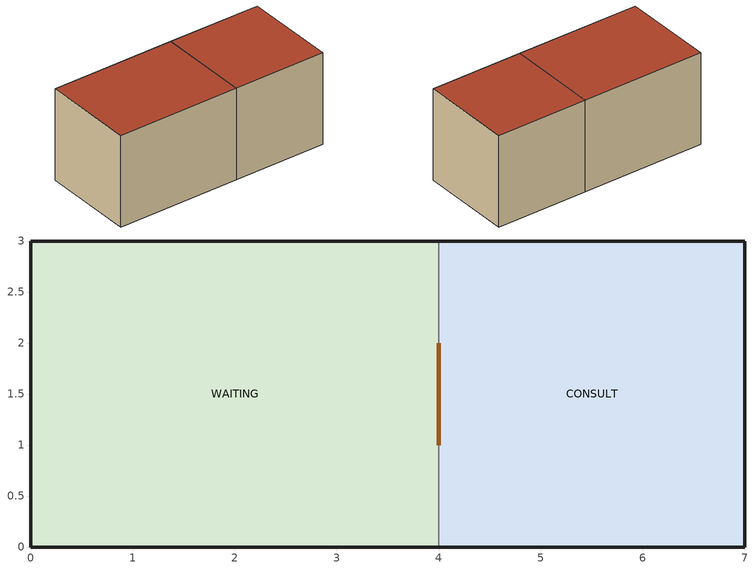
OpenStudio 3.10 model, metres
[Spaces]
WAITING
 floor ground (EW2A02 Clinic Floor Construction): 0,0 0,3 4,3 4,0 z0
 wall outside (EW2A02 Clinic Wall Construction): 4,3 0,3 0,0 4,0 z0:3
 wall to CONSULT (EW2A02 Clinic Wall Construction): 4,0 4,3 z0:3
 door inside (EW2A02 Clinic Wall Construction): 4,1 4,2 z0:2.1
 roof outside (EW2A02 Clinic Roof Construction): 4,0 4,3 0,3 0,0 z3
CONSULT
 floor ground (EW2A02 Clinic Floor Construction): 4,0 4,3 7,3 7,0 z0
 wall outside (EW2A02 Clinic Wall Construction): 4,0 7,0 7,3 4,3 z0:3
 roof outside (EW2A02 Clinic Roof Construction): 7,0 7,3 4,3 4,0 z3
[Building]
multi-cli-2-archicad-openstudio-task-02-windows
[Material]
Name | Roughness | Thickness {m} | Conductivity {W/m-K} | Density {kg/m3} | Specific Heat {J/kg-K}
EW2A02 Wall Insulation | MediumSmooth | 0.2 | 0.08 | 160 | 900
EW2A02 Floor Slab | MediumRough | 0.18 | 1.4 | 2200 | 900
EW2A02 Roof Insulation | MediumSmooth | 0.24 | 0.055 | 120 | 1000
[Construction]
EW2A02 Clinic Wall Construction: EW2A02 Wall Insulation
EW2A02 Clinic Floor Construction: EW2A02 Floor Slab
EW2A02 Clinic Roof Construction: EW2A02 Roof Insulation
[Space]
Name | Default Schedule Set | Thermal Zone | Design Specification Outdoor Air Object
WAITING | Public Waiting Schedule Set | WAITING-ZN | WAITING Outdoor Air
CONSULT | Private Consult Schedule Set | CONSULT-ZN | CONSULT Outdoor Air
[ThermalZone] Use Ideal Air Loads=No
Name | Thermostat
WAITING-ZN | WAITING Thermostat
CONSULT-ZN | CONSULT Thermostat
[Sizing:Zone] Zone Cooling Design Supply Air Temperature Input Method=SupplyAirTemperature; Zone Cooling Design Supply Air Temperature {C}=14; Zone Cooling Design Supply Air Temperature Difference {deltaC}=11.11; Zone Heating Design Supply Air Temperature Input Method=SupplyAirTemperature; Zone Heating Design Supply Air Temperature {C}=40; Zone Heating Design Supply Air Temperature Difference {deltaC}=11.11; Zone Cooling Design Supply Air Humidity Ratio {kg-H2O/kg-air}=0.0085; Zone Heating Design Supply Air Humidity Ratio {kg-H2O/kg-air}=0.008; Cooling Design Air Flow Method=DesignDay; Heating Design Air Flow Method=DesignDay; Account for Dedicated Outdoor Air System=No; Dedicated Outdoor Air System Control Strategy=NeutralSupplyAir; Dedicated Outdoor Air Low Setpoint Temperature for Design {C}=autosize; Dedicated Outdoor Air High Setpoint Temperature for Design {C}=autosize; Zone Load Sizing Method=Sensible Load Only No Latent Load; Zone Latent Cooling Design Supply Air Humidity Ratio Input Method=HumidityRatioDifference; Zone Cooling Design Supply Air Humidity Ratio Difference {kgWater/kgDryAir}=0.005; Zone Latent Heating Design Supply Air Humidity Ratio Input Method=HumidityRatioDifference; Zone Humidification Design Supply Air Humidity Ratio Difference {kgWater/kgDryAir}=0.005; Sizing Option=Coincident
WAITING-ZN; CONSULT-ZN
[Zone equipment]
WAITING-ZN: WAITING Ideal Loads
CONSULT-ZN: CONSULT Ideal Loads
[ThermostatSetpoint:DualSetpoint] Heating Setpoint Temperature Schedule=Clinic Heating Setpoint 20C; Cooling Setpoint Temperature Schedule=Clinic Cooling Setpoint 24C
WAITING Thermostat; CONSULT Thermostat
[People:Definition] Number of People Calculation Method=People/Area; Fraction Radiant=0.3
Name | People per Space Floor Area {person/m2}
WAITING People Definition | 0.15
CONSULT People Definition | 0.08
[People] Activity Level Schedule=Clinic Occupant Activity 120W; Multiplier=1
Name | People Definition | Space or SpaceType | Number of People Schedule
WAITING People | WAITING People Definition | WAITING | Public Waiting Occupancy Schedule
CONSULT People | CONSULT People Definition | CONSULT | Private Consult Occupancy Schedule
[Lights:Definition] Design Level Calculation Method=Watts/Area
Name | Watts per Space Floor Area {W/m2}
WAITING Lights Definition | 10
CONSULT Lights Definition | 8
[Lights] Fraction Replaceable=1
Name | Lights Definition | Space or SpaceType | Schedule
WAITING Lights | WAITING Lights Definition | WAITING | Public Waiting Occupancy Schedule
CONSULT Lights | CONSULT Lights Definition | CONSULT | Private Consult Occupancy Schedule
[ElectricEquipment:Definition] Design Level Calculation Method=Watts/Area
Name | Watts per Space Floor Area {W/m2}
WAITING Equipment Definition | 8
CONSULT Equipment Definition | 15
[ElectricEquipment]
Name | Electric Equipment Definition | Space or SpaceType | Schedule
WAITING Equipment | WAITING Equipment Definition | WAITING | Public Waiting Occupancy Schedule
CONSULT Equipment | CONSULT Equipment Definition | CONSULT | Private Consult Occupancy Schedule
[DesignSpecification:OutdoorAir] Outdoor Air Method=Sum; Outdoor Air Flow per Person {m3/s-person}=0.01; Outdoor Air Flow per Floor Area {m3/s-m2}=0.0003
WAITING Outdoor Air; CONSULT Outdoor Air
[DefaultScheduleSet] People Activity Level Schedule=Clinic Occupant Activity 120W
Name | Number of People Schedule | Lighting Schedule | Electric Equipment Schedule
Public Waiting Schedule Set | Public Waiting Occupancy Schedule | Public Waiting Occupancy Schedule | Public Waiting Occupancy Schedule
Private Consult Schedule Set | Private Consult Occupancy Schedule | Private Consult Occupancy Schedule | Private Consult Occupancy Schedule
[Schedule:Ruleset]
Name | Default Day Schedule
Public Waiting Occupancy Schedule | Public Waiting Occupancy Schedule Weekend Day
Private Consult Occupancy Schedule | Private Consult Occupancy Schedule Weekend Day
Clinic Heating Setpoint 20C | Clinic Heating Setpoint 20C Default Day
Clinic Cooling Setpoint 24C | Clinic Cooling Setpoint 24C Default Day
Clinic Occupant Activity 120W | Clinic Occupant Activity 120W Default Day
[Schedule:Day]
Public Waiting Occupancy Schedule Weekend Day; Private Consult Occupancy Schedule Weekend Day: 24, 0, 0.05
Public Waiting Occupancy Schedule Mon-Fri Day: 7, 0, 0.05, 8, 0, 0.35, 9, 0, 0.85, 12, 0, 1, 14, 0, 0.65, 17, 0, 0.9, 19, 0, 0.25, 22, 0, 0.05, 24, 0, 0.05
Private Consult Occupancy Schedule Mon-Fri Day: 8, 0, 0, 9, 0, 0.2, 12, 0, 0.75, 13, 0, 0.1, 14, 0, 0.35, 17, 0, 0.7, 18, 0, 0.15, 20, 0, 0, 24, 0, 0
Clinic Heating Setpoint 20C Default Day: 24, 0, 20
Clinic Cooling Setpoint 24C Default Day: 24, 0, 24
Clinic Occupant Activity 120W Default Day: 24, 0, 120
[Schedule:Rule] Rule Order=0; Apply Sunday=No; Apply Monday=Yes; Apply Tuesday=Yes; Apply Wednesday=Yes; Apply Thursday=Yes; Apply Friday=Yes; Apply Saturday=No
Name | Schedule Ruleset | Day Schedule
Public Waiting Occupancy Schedule Mon-Fri Rule | Public Waiting Occupancy Schedule | Public Waiting Occupancy Schedule Mon-Fri Day
Private Consult Occupancy Schedule Mon-Fri Rule | Private Consult Occupancy Schedule | Private Consult Occupancy Schedule Mon-Fri Day
